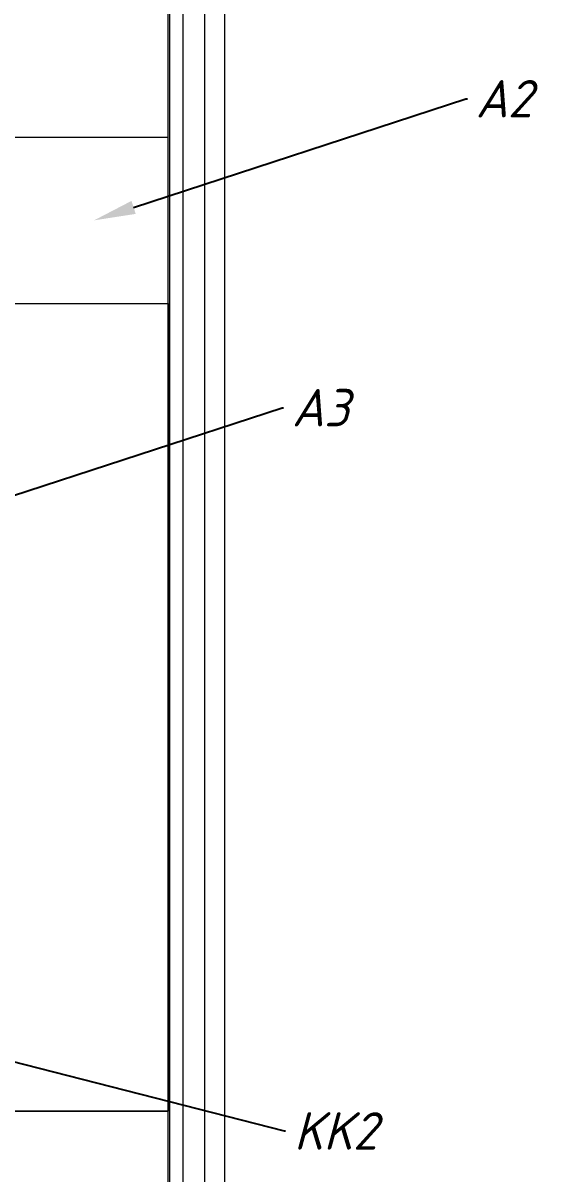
# Model space of a CAD drawing. Extents: x -319 to 3117, y -991 to 292.
# Drawn here: x 2784.2 to 2908, y -459.9 to -183.4 of the extents above; entities that cross this region are included whole.
import ezdxf
from ezdxf import colors
from ezdxf.entities.mleader import LeaderData, LeaderLine
from ezdxf.math import Vec2, Vec3

# ---------------------------------------------------------------- set-up
doc = ezdxf.new("R2010")
doc.units = 0
doc.layers.get('0').update_dxf_attribs({"lineweight": 15})
doc.styles.get("Standard").update_dxf_attribs({"font": 'GOST_Common Italic_0.ttf'})

msp = doc.modelspace()

# ---------------------------------------------------------------- linework, layer by layer
at = {"color": 0, "linetype": 'Continuous', "lineweight": 20, "extrusion": (0, 1, -2.22045e-16)}
for p, q in [((2819.102, -627.139), (2819.102, -30.139)), ((2819.444, -626.139), (2819.444, -31.139)), ((2827.901, -626.139), (2827.901, -31.139)), ((2832.661, -564.139), (2832.661, -31.139))]:
    msp.add_line(p, q, dxfattribs=at)
at = {"color": 0, "linetype": 'Continuous', "lineweight": 15, "extrusion": (0, 1, -2.22045e-16)}
msp.add_line((2822.69, -623.639), (2822.69, -33.639), dxfattribs=at)
at = {"lineweight": 15}
for p, q in [((2383.861, -210.856), (2819.102, -210.856)), ((2819.102, -250.856), (2819.102, -210.856)), ((2761.262, -250.856), (2819.102, -250.856)), ((2819.102, -250.856), (2819.102, -445.065)), ((2383.861, -445.065), (2819.102, -445.065)), ((2819.102, -445.065), (2761.262, -445.065))]:
    msp.add_line(p, q, dxfattribs=at)

# ---------------------------------------------------------------- leaders
ml = msp.add_multileader_mtext('Standard', dxfattribs=at)
ml.set_content('A2', color=256)
ml.set_leader_properties()
ml.build(insert=Vec2(0, 0))
ml.multileader.update_dxf_attribs({"text_right_attachment_type": 6, "dogleg_length": 0.36, "arrow_head_size": 10})
ctx = ml.context
ctx.base_point, ctx.char_height, ctx.arrow_head_size, ctx.plane_origin = Vec3(2891, -201.615), 9, 10, Vec3(2762.103, -310.764)
ctx.right_attachment = 6
notes = []
notes.append((ctx, [(1, (1, 1, 0), (2890.64, -201.615), (1, 0), 0.36, [(0, [(2801.262, -230.856)], 0, [])])]))
ctx.mtext.insert, ctx.mtext.flow_direction = Vec3(2893, -197.115), 5
ml = msp.add_multileader_mtext('Standard', dxfattribs=at)
ml.set_content('A3', color=256)
ml.set_leader_properties()
ml.build(insert=Vec2(0, 0))
ml.multileader.update_dxf_attribs({"text_right_attachment_type": 6, "dogleg_length": 0.36, "arrow_head_size": 10})
ctx = ml.context
ctx.base_point, ctx.char_height, ctx.arrow_head_size, ctx.plane_origin = Vec3(2846.821, -275.896), 9, 10, Vec3(2717.924, -385.045)
ctx.right_attachment = 6
notes.append((ctx, [(1, (1, 1, 0), (2846.461, -275.896), (1, 0), 0.36, [(0, [(2757.083, -305.138)], 0, [])])]))
ctx.mtext.insert, ctx.mtext.flow_direction = Vec3(2848.821, -271.396), 5
ml = msp.add_multileader_mtext('Standard', dxfattribs=at)
ml.set_content('KK2', color=256)
ml.set_leader_properties()
ml.build(insert=Vec2(0, 0))
ml.multileader.update_dxf_attribs({"text_right_attachment_type": 6, "dogleg_length": 0.36, "arrow_head_size": 10})
ctx = ml.context
ctx.base_point, ctx.char_height, ctx.arrow_head_size, ctx.plane_origin = Vec3(2847.309, -449.797), 9, 10, Vec3(2906.64, -399.657)
ctx.right_attachment = 6
notes.append((ctx, [(1, (1, 1, 0), (2846.949, -449.797), (1, 0), 0.36, [(0, [(2705.153, -413.454)], 0, [])])]))
ctx.mtext.insert, ctx.mtext.flow_direction = Vec3(2849.309, -445.297), 5
for ctx, leaders in notes:
    for number, flags, end, landing, length, lines in leaders:
        leader = LeaderData()
        leader.index, (leader.has_last_leader_line, leader.has_dogleg_vector, leader.attachment_direction) = number, flags
        leader.last_leader_point, leader.dogleg_vector, leader.dogleg_length = Vec3(end), Vec3(landing), length
        for number, points, colour, breaks in lines:
            line = LeaderLine()
            line.index, line.vertices, line.color, line.breaks = number, Vec3.list(points), colors.encode_raw_color(colour), breaks
            leader.lines.append(line)
        ctx.leaders.append(leader)

doc.saveas('drawing.dxf')
